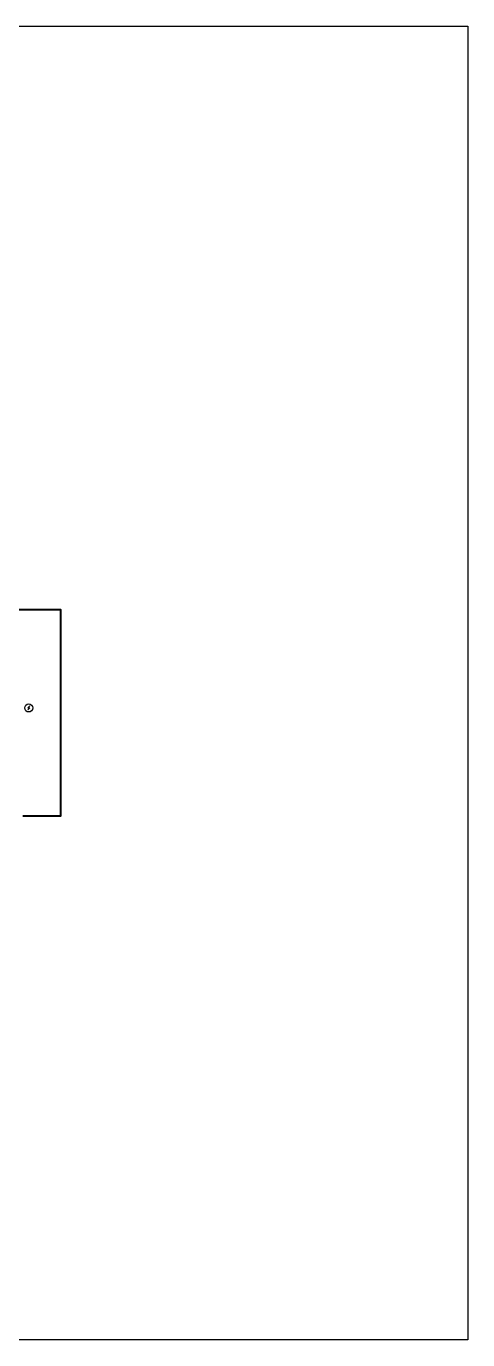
# Model space of a CAD drawing. Header units: millimetres. Extents: x -81605 to 298546, y -15960 to 81150.
# Drawn here: x 276459 to 298546, y -9893 to 55784 of the extents above; entities that cross this region are included whole.
import ezdxf

# ---------------------------------------------------------------- set-up
doc = ezdxf.new("R2010")
doc.units = ezdxf.units.MM
doc.layers.add('В30', color=136, linetype='Continuous', lineweight=40)

msp = doc.modelspace()

# ---------------------------------------------------------------- linework, layer by layer
for p, q in [((276634, 21796), (276534, 21696)), ((276534, 21696), (276634, 21696)), ((276634, 21696), (276534, 21596))]:
    msp.add_line(p, q)
at = {"color": 3}
msp.add_lwpolyline([(194142, 55784), (298546, 55784), (298546, -9893), (194142, -9893)], close=True, dxfattribs=at)
msp.add_circle((276584, 21696), 200)
at = {"layer": 'В30'}
msp.add_lwpolyline([(276284, 16296), (278184, 16296), (278184, 26596), (274284, 26596)], dxfattribs=at)

doc.saveas('drawing.dxf')
